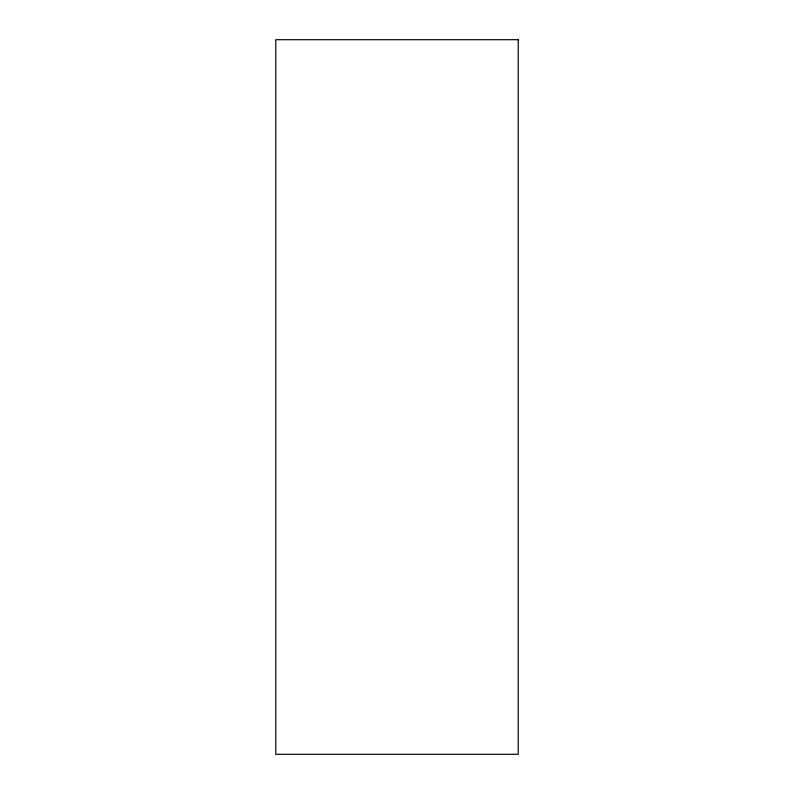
<?xml version="1.0" encoding="UTF-8"?>
<svg xmlns="http://www.w3.org/2000/svg" width="794" height="794" viewBox="0 0 794 794"><rect width="100%" height="100%" fill="white"/><g stroke="black" fill="none" stroke-linecap="round" stroke-linejoin="round"><path stroke-width="1.19" d="M518.224 39.7L275.776 39.7L275.776 754.3L518.224 754.3L518.224 39.7"/></g></svg>
